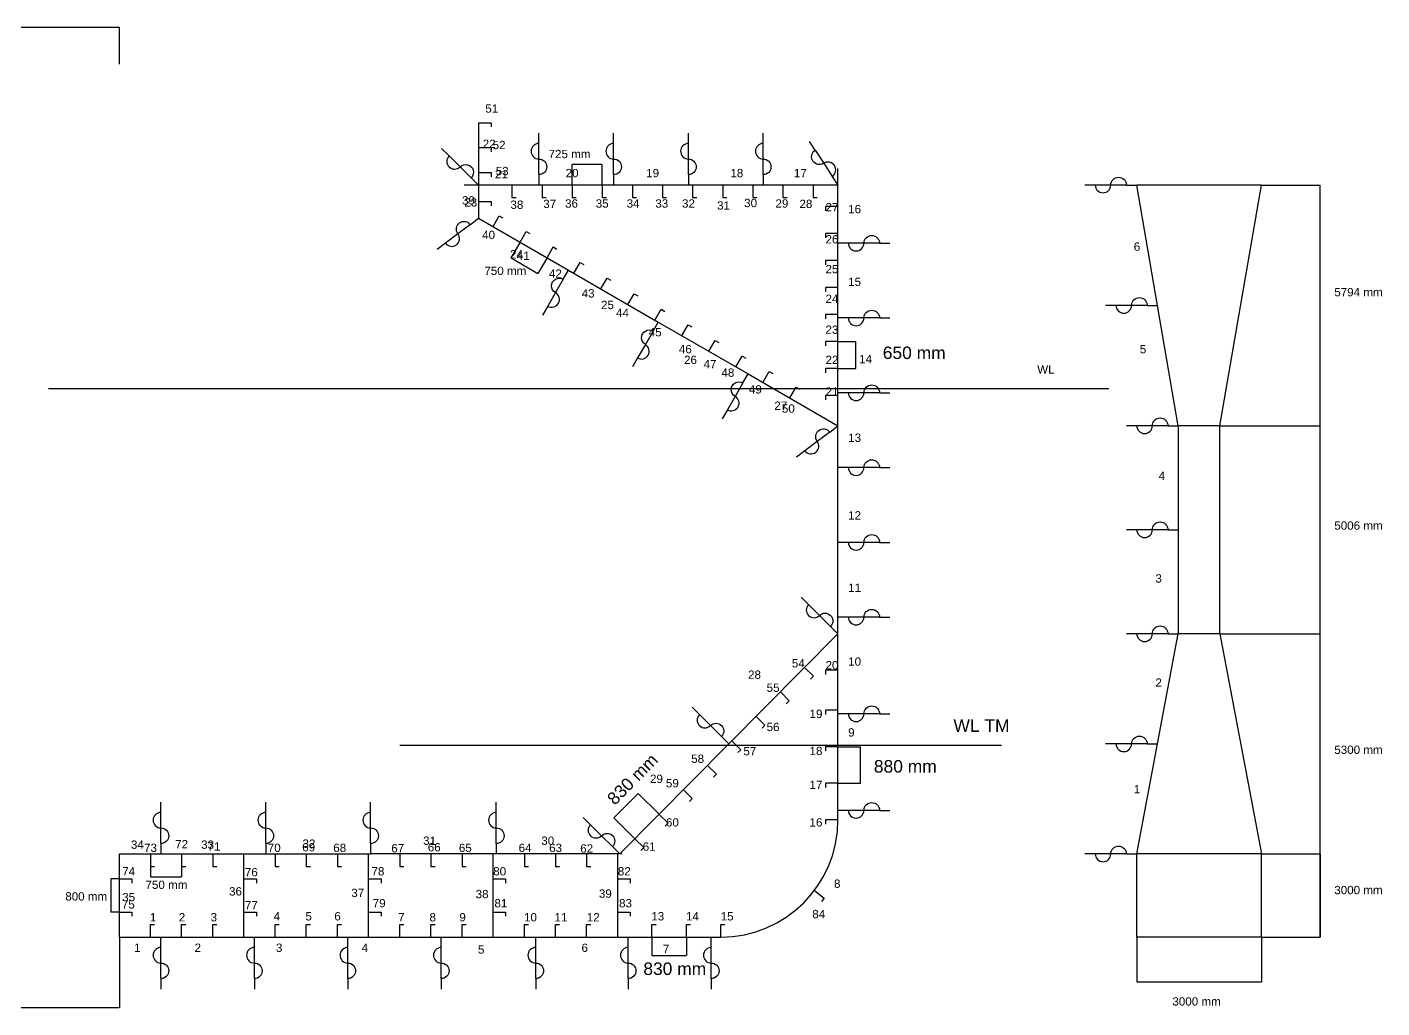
# Model space of a CAD drawing. Header units: millimetres. Extents: x -21434 to 30394, y -1705 to 22588.
# Drawn here: x -2221 to 30394, y -1705 to 21901 of the extents above; entities that cross this region are included whole.
import ezdxf

# ---------------------------------------------------------------- set-up
doc = ezdxf.new("R2010")
doc.units = ezdxf.units.MM
for name, color, linetype, true_color in [('Bottom and Bilge Plate', 7, 'Continuous', 0x8b008b), ('Bulkhead', 7, 'Continuous', 0xff7fff), ('Deck Plate', 6, 'Continuous', 0xff00ff), ('Dimensions', 7, 'Continuous', 0xf7fb04), ('Girders', 7, 'Continuous', 0x000000), ('Inner Bottom Plate', 7, 'Continuous', 0xbf3f3f), ('Keel Plate', 7, 'Continuous', 0x0000bf), ('Name Plate', 7, 'Continuous', 0x000000), ('Name Stiff', 7, 'Continuous', 0x000000), ('Separation', 7, 'Continuous', 0x007f00), ('Shear Strake', 7, 'Continuous', 0x000000), ('Side Plate', 5, 'Continuous', 0x0000ff), ('Stiffners', 30, 'Continuous', 0xff7f00), ('Strenght Deck', 7, 'Continuous', 0xbf3f3f), ('Stringer', 3, 'Continuous', 0x00ff00), ('Waterline', 4, 'Continuous', 0x00ffff)]:
    doc.layers.add(name, color=color, linetype=linetype, true_color=true_color)
doc.styles.add('Arial Normale', font='arial.ttf')
doc.dimstyles.new('Default', dxfattribs={"dimtxt": 1, "dimasz": 1, "dimexe": 0.5, "dimexo": 0.5, "dimgap": 0.25, "dimtad": 1, "dimtoh": 1, "dimzin": 1, "dimdsep": 46, "dimtxsty": 'Arial Normale', "dimcen": 0.5, "dimazin": 1, "dimtfac": 1, "dimtdec": 4, "dimtix": 1, "dimtofl": 0, "dimtmove": 1, "dimatfit": 3, "dimfxl": 1, "dimtolj": 1, "dimtzin": 1, "dimarcsym": 0})

# ---------------------------------------------------------------- blocks, each defined once
blk = doc.blocks.new('*D2')
at = {"layer": 'Defpoints', "color": 0, "transparency": 16777216}
for p in [(12488.00255409222, 3456.477514556439), (12995.46842227168, 2953.799060229169), (12412.06161154297, 2364.835994158501)]:
    blk.add_point(p, dxfattribs=at)
at = {"layer": 'Dimensions', "color": 0, "lineweight": -2, "transparency": 16777216}
for p, q in [((11905.29949102422, 2868.224898505155), (12487.29880643151, 3455.767064537053)), ((12995.11319726199, 2954.150934059524), (12487.64732908253, 3456.829388386794)), ((12411.70638653328, 2365.187867988856), (11904.24051835382, 2867.866322316124))]:
    blk.add_line(p, q, dxfattribs=at)
at = {"layer": 'Dimensions', "color": 0, "transparency": 16777216}
for points in [[(12487.41721476807, 3455.649773260268), (12487.18039809494, 3455.884355813838), (12488.00255409222, 3456.477514556439)], [(11905.18108268766, 2868.34218978194), (11905.41789936079, 2868.107607228369), (11904.59574336351, 2867.514448485769)]]:
    blk.add_solid(points, dxfattribs=at)
at = {"layer": 'Dimensions', "color": 0, "transparency": 16777216, "insert": (12195.75885148812, 3162.531181617074), "char_height": 1, "attachment_point": 5, "rotation": 45.271541945766735, "style": 'Arial Normale'}
blk.add_mtext('\\A1;829.00', dxfattribs=at)
blk = doc.blocks.new('*D3')
at = {"layer": 'Defpoints', "color": 0, "transparency": 16777216}
for p in [(0, 1400), (-201.0354448066159, 600), (0, 600)]:
    blk.add_point(p, dxfattribs=at)
at = {"layer": 'Dimensions', "color": 0, "lineweight": -2, "transparency": 16777216}
for p, q in [((-0.5, 1400), (-201.5354448066159, 1400)), ((-201.0354448066159, 1399), (-201.0354448066159, 601)), ((-0.5, 600), (-201.5354448066159, 600))]:
    blk.add_line(p, q, dxfattribs=at)
at = {"layer": 'Dimensions', "color": 0, "transparency": 16777216}
for points in [[(-200.8687781399492, 1399), (-201.2021114732825, 1399), (-201.0354448066159, 1400)], [(-201.2021114732826, 601), (-200.8687781399493, 601), (-201.0354448066159, 600)]]:
    blk.add_solid(points, dxfattribs=at)
at = {"layer": 'Dimensions', "color": 0, "transparency": 16777216, "insert": (-201.7959448066159, 1000), "char_height": 1, "attachment_point": 5, "rotation": 90, "style": 'Arial Normale'}
blk.add_mtext('\\A1;800.00', dxfattribs=at)
blk = doc.blocks.new('*D4')
at = {"layer": 'Defpoints', "color": 0, "transparency": 16777216}
for p in [(17300, 4580), (17300, 3700), (17838.00642358082, 3700)]:
    blk.add_point(p, dxfattribs=at)
at = {"layer": 'Dimensions', "color": 0, "lineweight": -2, "transparency": 16777216}
for p, q in [((17300.5, 4580), (17838.50642358082, 4580)), ((17838.00642358082, 4579), (17838.00642358082, 3701)), ((17300.5, 3700), (17838.50642358082, 3700))]:
    blk.add_line(p, q, dxfattribs=at)
at = {"layer": 'Dimensions', "color": 0, "transparency": 16777216}
for points in [[(17838.17309024749, 4579), (17837.83975691416, 4579), (17838.00642358082, 4580)], [(17837.83975691416, 3701), (17838.17309024749, 3701), (17838.00642358082, 3700)]]:
    blk.add_solid(points, dxfattribs=at)
at = {"layer": 'Dimensions', "color": 0, "transparency": 16777216, "insert": (17837.24592358082, 4140), "char_height": 1, "attachment_point": 5, "rotation": 90, "style": 'Arial Normale'}
blk.add_mtext('\\A1;880.00', dxfattribs=at)
blk = doc.blocks.new('*D6')
at = {"layer": 'Defpoints', "color": 0, "transparency": 16777216}
for p in [(-8650, 21899.23188287871), (0, 21899.23188287871), (0, 21004.4117475337)]:
    blk.add_point(p, dxfattribs=at)
at = {"layer": 'Dimensions', "color": 0, "lineweight": -2, "transparency": 16777216}
for p, q in [((-8650, 21899.73188287871), (-8650, 21899.73188287871)), ((-8649, 21899.23188287871), (-1, 21899.23188287871)), ((0, 21004.9117475337), (0, 21899.73188287871))]:
    blk.add_line(p, q, dxfattribs=at)
at = {"layer": 'Dimensions', "color": 0, "transparency": 16777216}
for points in [[(-8649, 21899.39854954537), (-8649, 21899.06521621204), (-8650, 21899.23188287871)], [(-1, 21899.06521621204), (-1, 21899.39854954537), (0, 21899.23188287871)]]:
    blk.add_solid(points, dxfattribs=at)
at = {"layer": 'Dimensions', "color": 0, "transparency": 16777216, "insert": (-4325, 21899.99238287871), "char_height": 1, "attachment_point": 5, "style": 'Arial Normale'}
blk.add_mtext('\\A1;8650.00', dxfattribs=at)
blk = doc.blocks.new('*D9')
at = {"layer": 'Defpoints', "color": 0, "transparency": 16777216}
for p in [(-12000, 0), (0, 0), (-12000, -1704.27752895025)]:
    blk.add_point(p, dxfattribs=at)
at = {"layer": 'Dimensions', "color": 0, "lineweight": -2, "transparency": 16777216}
for p, q in [((-12000, -0.5), (-12000, -1704.77752895025)), ((0, -0.5), (0, -1704.77752895025)), ((-1, -1704.27752895025), (-11999, -1704.27752895025))]:
    blk.add_line(p, q, dxfattribs=at)
at = {"layer": 'Dimensions', "color": 0, "transparency": 16777216}
for points in [[(-11999, -1704.110862283583), (-11999, -1704.444195616917), (-12000, -1704.27752895025)], [(-1, -1704.444195616917), (-1, -1704.110862283583), (0, -1704.27752895025)]]:
    blk.add_solid(points, dxfattribs=at)
at = {"layer": 'Dimensions', "color": 0, "transparency": 16777216, "insert": (-6000, -1703.51702895025), "char_height": 1, "attachment_point": 5, "style": 'Arial Normale'}
blk.add_mtext('\\A1;12000.00', dxfattribs=at)
blk = doc.blocks.new('*D17')
at = {"layer": 'Defpoints', "color": 0, "transparency": 16777216}
for p in [(750, 1700), (1500, 1700), (1500, 1452.606480744222)]:
    blk.add_point(p, dxfattribs=at)
at = {"layer": 'Dimensions', "color": 0, "lineweight": -2, "transparency": 16777216}
for p, q in [((750, 1699.5), (750, 1452.106480744222)), ((1500, 1699.5), (1500, 1452.106480744222)), ((751, 1452.606480744222), (1499, 1452.606480744222))]:
    blk.add_line(p, q, dxfattribs=at)
at = {"layer": 'Dimensions', "color": 0, "transparency": 16777216}
for points in [[(751, 1452.773147410888), (751, 1452.439814077555), (750, 1452.606480744222)], [(1499, 1452.439814077555), (1499, 1452.773147410888), (1500, 1452.606480744222)]]:
    blk.add_solid(points, dxfattribs=at)
at = {"layer": 'Dimensions', "color": 0, "transparency": 16777216, "insert": (1125, 1453.366980744222), "char_height": 1, "attachment_point": 5, "style": 'Arial Normale'}
blk.add_mtext('\\A1;750.00', dxfattribs=at)
blk = doc.blocks.new('*D18')
at = {"layer": 'Defpoints', "color": 0, "transparency": 16777216}
for p in [(12820, 0), (13650, 0), (13650, -444.5842510283652)]:
    blk.add_point(p, dxfattribs=at)
at = {"layer": 'Dimensions', "color": 0, "lineweight": -2, "transparency": 16777216}
for p, q in [((12820, -0.5), (12820, -445.0842510283652)), ((13650, -0.5), (13650, -445.0842510283652)), ((12821, -444.5842510283652), (13649, -444.5842510283652))]:
    blk.add_line(p, q, dxfattribs=at)
at = {"layer": 'Dimensions', "color": 0, "transparency": 16777216}
for points in [[(12821, -444.4175843616985), (12821, -444.7509176950319), (12820, -444.5842510283652)], [(13649, -444.7509176950319), (13649, -444.4175843616985), (13650, -444.5842510283652)]]:
    blk.add_solid(points, dxfattribs=at)
at = {"layer": 'Dimensions', "color": 0, "transparency": 16777216, "insert": (13235, -443.8237510283652), "char_height": 1, "attachment_point": 5, "style": 'Arial Normale'}
blk.add_mtext('\\A1;830.00', dxfattribs=at)
blk = doc.blocks.new('*D19')
at = {"layer": 'Defpoints', "color": 0, "transparency": 16777216}
for p in [(24493, 0), (27493, 0), (27493, -1078)]:
    blk.add_point(p, dxfattribs=at)
at = {"layer": 'Dimensions', "color": 0, "lineweight": -2, "transparency": 16777216}
for p, q in [((24493, -0.5), (24493, -1078.5)), ((27493, -0.5), (27493, -1078.5)), ((24494, -1078), (27492, -1078))]:
    blk.add_line(p, q, dxfattribs=at)
at = {"layer": 'Dimensions', "color": 0, "transparency": 16777216}
for points in [[(24494, -1077.833333333333), (24494, -1078.166666666667), (24493, -1078)], [(27492, -1078.166666666667), (27492, -1077.833333333333), (27493, -1078)]]:
    blk.add_solid(points, dxfattribs=at)
at = {"layer": 'Dimensions', "color": 0, "transparency": 16777216, "insert": (25993, -1077.2395), "char_height": 1, "attachment_point": 5, "style": 'Arial Normale'}
blk.add_mtext('\\A1;3000.00', dxfattribs=at)
blk = doc.blocks.new('*D20')
at = {"layer": 'Defpoints', "color": 0, "transparency": 16777216}
for p in [(27493, 2000), (27493, 0), (28908, -8.664376103967531e-14)]:
    blk.add_point(p, dxfattribs=at)
at = {"layer": 'Dimensions', "color": 0, "lineweight": -2, "transparency": 16777216}
for p, q in [((27493.5, 2000), (28908.5, 2000)), ((28908, 1999), (28908, 0.9999999999999134)), ((27493.5, -3.061616997868385e-17), (28908.5, -8.6674377209654e-14))]:
    blk.add_line(p, q, dxfattribs=at)
at = {"layer": 'Dimensions', "color": 0, "transparency": 16777216}
for points in [[(28908.16666666667, 1999), (28907.83333333333, 1999), (28908, 2000)], [(28907.83333333333, 0.9999999999999134), (28908.16666666667, 0.9999999999999134), (28908, -8.664376103967531e-14)]]:
    blk.add_solid(points, dxfattribs=at)
at = {"layer": 'Dimensions', "color": 0, "transparency": 16777216, "insert": (28907.2395, 1000), "char_height": 1, "attachment_point": 5, "rotation": 90, "style": 'Arial Normale'}
blk.add_mtext('\\A1;2000.00', dxfattribs=at)
blk = doc.blocks.new('*D21')
at = {"layer": 'Defpoints', "color": 0, "transparency": 16777216}
for p in [(26493, 7299.957144614645), (28908, 7299.957144614645), (27493, 0)]:
    blk.add_point(p, dxfattribs=at)
at = {"layer": 'Dimensions', "color": 0, "lineweight": -2, "transparency": 16777216}
for p, q in [((26493.5, 7299.957144614645), (28908.5, 7299.957144614645)), ((28908, 1), (28908, 7298.957144614645)), ((27493.5, 0), (28908.5, 0))]:
    blk.add_line(p, q, dxfattribs=at)
at = {"layer": 'Dimensions', "color": 0, "transparency": 16777216}
for points in [[(28908.16666666667, 7298.957144614645), (28907.83333333333, 7298.957144614645), (28908, 7299.957144614645)], [(28907.83333333333, 1), (28908.16666666667, 1), (28908, 0)]]:
    blk.add_solid(points, dxfattribs=at)
at = {"layer": 'Dimensions', "color": 0, "transparency": 16777216, "insert": (28907.2395, 3649.978572307322), "char_height": 1, "attachment_point": 5, "rotation": 90, "style": 'Arial Normale'}
blk.add_mtext('\\A1;7299.96', dxfattribs=at)
blk = doc.blocks.new('*D22')
at = {"layer": 'Defpoints', "color": 0, "transparency": 16777216}
for p in [(26493, 12306.00000000001), (28908, 12306.00000000001), (26493, 7299.957144614645)]:
    blk.add_point(p, dxfattribs=at)
at = {"layer": 'Dimensions', "color": 0, "lineweight": -2, "transparency": 16777216}
for p, q in [((26493.5, 12306.00000000001), (28908.5, 12306.00000000001)), ((28908, 7300.957144614645), (28908, 12305.00000000001)), ((26493.5, 7299.957144614645), (28908.5, 7299.957144614645))]:
    blk.add_line(p, q, dxfattribs=at)
at = {"layer": 'Dimensions', "color": 0, "transparency": 16777216}
for points in [[(28908.16666666667, 12305.00000000001), (28907.83333333333, 12305.00000000001), (28908, 12306.00000000001)], [(28907.83333333333, 7300.957144614645), (28908.16666666667, 7300.957144614645), (28908, 7299.957144614645)]]:
    blk.add_solid(points, dxfattribs=at)
at = {"layer": 'Dimensions', "color": 0, "transparency": 16777216, "insert": (28907.2395, 9802.97857230733), "char_height": 1, "attachment_point": 5, "rotation": 90, "style": 'Arial Normale'}
blk.add_mtext('\\A1;5006.04', dxfattribs=at)
blk = doc.blocks.new('*D23')
at = {"layer": 'Defpoints', "color": 0, "transparency": 16777216}
for p in [(27493, 18100), (28908, 18100), (26493, 12306.00000000001)]:
    blk.add_point(p, dxfattribs=at)
at = {"layer": 'Dimensions', "color": 0, "lineweight": -2, "transparency": 16777216}
for p, q in [((27493.5, 18100), (28908.5, 18100)), ((28908, 12307.00000000002), (28908, 18099)), ((26493.5, 12306.00000000001), (28908.5, 12306.00000000002))]:
    blk.add_line(p, q, dxfattribs=at)
at = {"layer": 'Dimensions', "color": 0, "transparency": 16777216}
for points in [[(28908.16666666667, 18099), (28907.83333333333, 18099), (28908, 18100)], [(28907.83333333333, 12307.00000000002), (28908.16666666667, 12307.00000000002), (28908, 12306.00000000002)]]:
    blk.add_solid(points, dxfattribs=at)
at = {"layer": 'Dimensions', "color": 0, "transparency": 16777216, "insert": (28907.2395, 15203.00000000001), "char_height": 1, "attachment_point": 5, "rotation": 90, "style": 'Arial Normale'}
blk.add_mtext('\\A1;5794.00', dxfattribs=at)
blk = doc.blocks.new('*D24')
at = {"layer": 'Defpoints', "color": 0, "transparency": 16777216}
for p in [(10900, 18592.27371364509), (10900, 18100), (11625, 18100)]:
    blk.add_point(p, dxfattribs=at)
at = {"layer": 'Dimensions', "color": 0, "lineweight": -2, "transparency": 16777216}
for p, q in [((10900, 18100.5), (10900, 18592.77371364509)), ((11624, 18592.27371364509), (10901, 18592.27371364509)), ((11625, 18100.5), (11625, 18592.77371364509))]:
    blk.add_line(p, q, dxfattribs=at)
at = {"layer": 'Dimensions', "color": 0, "transparency": 16777216}
for points in [[(10901, 18592.44038031176), (10901, 18592.10704697842), (10900, 18592.27371364509)], [(11624, 18592.10704697842), (11624, 18592.44038031176), (11625, 18592.27371364509)]]:
    blk.add_solid(points, dxfattribs=at)
at = {"layer": 'Dimensions', "color": 0, "transparency": 16777216, "insert": (11262.5, 18593.03421364509), "char_height": 1, "attachment_point": 5, "style": 'Arial Normale'}
blk.add_mtext('\\A1;725.00', dxfattribs=at)
blk = doc.blocks.new('*D25')
at = {"layer": 'Defpoints', "color": 0, "transparency": 16777216}
for p in [(17299.86173299898, 14331.00000000001), (17299.86173299898, 13681.00000000001), (17725.42236970048, 13681.00000000001)]:
    blk.add_point(p, dxfattribs=at)
at = {"layer": 'Dimensions', "color": 0, "lineweight": -2, "transparency": 16777216}
for p, q in [((17300.36173299898, 14331.00000000001), (17725.92236970048, 14331.00000000001)), ((17725.42236970048, 14330.00000000001), (17725.42236970048, 13682.00000000001)), ((17300.36173299898, 13681.00000000001), (17725.92236970048, 13681.00000000001))]:
    blk.add_line(p, q, dxfattribs=at)
at = {"layer": 'Dimensions', "color": 0, "transparency": 16777216}
for points in [[(17725.58903636715, 14330.00000000001), (17725.25570303381, 14330.00000000001), (17725.42236970048, 14331.00000000001)], [(17725.25570303381, 13682.00000000001), (17725.58903636715, 13682.00000000001), (17725.42236970048, 13681.00000000001)]]:
    blk.add_solid(points, dxfattribs=at)
at = {"layer": 'Dimensions', "color": 0, "transparency": 16777216, "insert": (17724.66186970048, 14006.00000000001), "char_height": 1, "attachment_point": 5, "rotation": 90, "style": 'Arial Normale'}
blk.add_mtext('\\A1;650.00', dxfattribs=at)
blk = doc.blocks.new('*D26')
at = {"layer": 'Defpoints', "color": 0, "transparency": 16777216}
for p in [(9645.929214352103, 16725), (10295.44826719043, 16350), (10077.47905062797, 15972.46624242783)]:
    blk.add_point(p, dxfattribs=at)
at = {"layer": 'Dimensions', "color": 0, "lineweight": -2, "transparency": 16777216}
for p, q in [((9645.679214352103, 16724.56698729811), (9427.709997789643, 16347.03322972594)), ((9428.826023193427, 16346.96624242783), (10076.61302522418, 15972.96624242783)), ((10295.19826719043, 16349.5669872981), (10077.22905062797, 15972.03322972594))]:
    blk.add_line(p, q, dxfattribs=at)
at = {"layer": 'Dimensions', "color": 0, "transparency": 16777216}
for points in [[(9428.909356526761, 16347.11057999513), (9428.742689860093, 16346.82190486054), (9427.959997789643, 16347.46624242783)], [(10076.52969189085, 15972.82190486054), (10076.69635855752, 15973.11057999513), (10077.47905062797, 15972.46624242783)]]:
    blk.add_solid(points, dxfattribs=at)
at = {"layer": 'Dimensions', "color": 0, "transparency": 16777216, "insert": (9753.099774208806, 16160.62485474741), "char_height": 1, "attachment_point": 5, "rotation": 329.99999999999983, "style": 'Arial Normale'}
blk.add_mtext('\\A1;750.00', dxfattribs=at)

msp = doc.modelspace()

# ---------------------------------------------------------------- linework, layer by layer
at = {"layer": 'Bottom and Bilge Plate'}
for p, q in [((17300, 5375), (17300, 7700)), ((17300, 3050), (17300, 5375)), ((17300, 2820), (17300, 3050)), ((1000, 0), (3250, 0)), ((3250, 0), (5500, 0)), ((5500, 0), (7750, 0)), ((7750, 0), (10000, 0)), ((10000, 0), (12250, 0)), ((12250, 0), (14250, 0)), ((14250, 0), (14480, 0))]:
    msp.add_line(p, q, dxfattribs=at)
msp.add_arc((14480, 2820), 2820, 270, 9.239398564024516e-15, dxfattribs=at)
at = {"layer": 'Bulkhead'}
for p, q in [((24993, 15203.00000000001), (24493, 18100)), ((27493, 18100), (24493, 18100)), ((26493, 12306.00000000001), (27493, 18100)), ((25493, 12306.00000000001), (24993, 15203.00000000001)), ((25493, 12306.00000000001), (25493, 9802.97857230733)), ((26493, 7299.957144614645), (26493, 12306.00000000001)), ((25493, 9802.97857230733), (25493, 7299.957144614645)), ((24993, 4649.978572307322), (25493, 7299.957144614645)), ((26493, 7299.957144614645), (27493, 2000)), ((24493, 2000), (24993, 4649.978572307322)), ((27493, 2000), (24493, 2000)), ((24493, 0), (24493, 2000)), ((27493, 0), (27493, 2000)), ((27493, 0), (24493, 0))]:
    msp.add_line(p, q, dxfattribs=at)
for points in [[(26493, 12306.00000000001), (25993, 12306.00000000001), (25493, 12306.00000000001)], [(26493, 7299.957144614645), (25993, 7299.957144614645), (25493, 7299.957144614645)]]:
    msp.add_lwpolyline(points, dxfattribs=at)
at = {"layer": 'Deck Plate'}
for p, q in [((8650, 17300), (10812.46543324974, 16051.5)), ((10812.46543324974, 16051.5), (12974.93086649949, 14803.00000000001)), ((12974.93086649949, 14803.00000000001), (15137.39629974923, 13554.50000000001)), ((15137.39629974923, 13554.50000000001), (17299.86173299898, 12306.00000000001))]:
    msp.add_line(p, q, dxfattribs=at)
for points in [[(8650, 19600), (8650, 18150), (8650, 18100)], [(8650, 18100), (8650, 17300)]]:
    msp.add_lwpolyline(points, dxfattribs=at)
at = {"layer": 'Girders'}
for p, q in [((0, 0), (0, 2000)), ((3000, 0), (3000, 2000)), ((6000, 0), (6000, 2000)), ((9000, 0), (9000, 2000)), ((12000, 0), (12000, 2000))]:
    msp.add_line(p, q, dxfattribs=at)
at = {"layer": 'Inner Bottom Plate'}
for p, q in [((14674.97877445261, 4649.978572304547), (17299.95754890523, 7299.957144609094)), ((12050, 2000), (14674.97877445261, 4649.978572304547)), ((0, 2000), (1000, 2000)), ((1000, 2000), (3525, 2000)), ((3525, 2000), (6050, 2000)), ((9075, 2000), (6050, 2000)), ((12100, 2000), (9075, 2000))]:
    msp.add_line(p, q, dxfattribs=at)
at = {"layer": 'Keel Plate'}
msp.add_line((0, 0), (1000, 0), dxfattribs=at)
at = {"layer": 'Separation'}
for p, q in [((16750.29362243511, 18935.35794631073), (16612.86702804389, 19144.19743288842)), ((8471.620288997716, 18275.15900976753), (8650, 18100)), ((10100, 18350), (10100, 18100)), ((11900, 18350), (11900, 18100)), ((13700, 18350), (13700, 18100)), ((15500, 18350), (15500, 18100)), ((24243, 18100), (24493, 18100)), ((8450.364177225074, 17149.51565441888), (8650, 17300)), ((18300, 16700), (18550, 16700)), ((10687.46543324975, 15834.99364905389), (10812.46543324974, 16051.5)), ((24743, 15203.00000000001), (24993, 15203.00000000001)), ((12849.93086649949, 14586.4936490539), (12974.93086649949, 14803.00000000001)), ((18300, 14900), (18550, 14900)), ((15012.39629974924, 13337.9936490539), (15137.39629974923, 13554.50000000001)), ((18300, 13100), (18550, 13100)), ((17100.22591022405, 12155.51565441889), (17299.86173299898, 12306.00000000001)), ((25243, 12306.00000000001), (25493, 12306.00000000001)), ((18300, 11300), (18550, 11300)), ((25243, 9802.97857230733), (25493, 9802.97857230733)), ((18300, 9500), (18550, 9500)), ((18300, 7700.000000000001), (18550, 7700.000000000001)), ((17122.34504405105, 7475.894059792435), (17299.9575488972, 7299.957144614645)), ((25243, 7299.957144614644), (25493, 7299.957144614644)), ((18300, 5375), (18550, 5375)), ((14497.36626960121, 4825.915487487217), (14674.97877444736, 4649.978572309426)), ((24743, 4649.978572307322), (24993, 4649.978572307322)), ((18300, 3050), (18550, 3050)), ((1000, 2250), (1000, 2000)), ((3525, 2250), (3525, 2000)), ((6050, 2250), (6050, 2000)), ((9075, 2250), (9075, 2000)), ((11872.38749515385, 2175.93691517779), (12050, 2000)), ((24243, 2000), (24493, 2000)), ((1000, -1000), (1000, -1250)), ((3250, -999.9999999999999), (3250, -1250)), ((5500, -1000), (5500, -1250)), ((7750, -1000), (7750, -1250)), ((10025, -1000), (10025, -1250)), ((12250, -1000), (12250, -1250)), ((14250, -1000), (14250, -1250))]:
    msp.add_line(p, q, dxfattribs=at)
for points in [[(10100, 18350), (10100, 18725), (10100, 19100), (10100, 19350)], [(11900, 18350), (11900, 18725), (11900, 19100), (11900, 19350)], [(13700, 18350), (13700, 18725), (13700, 19100), (13700, 19350)], [(15500, 18350), (15500, 18725), (15500, 19100), (15500, 19350)], [(8471.620288997716, 18275.15900976753), (8204.050722494288, 18537.89752441882), (7936.481155990861, 18800.63603907012), (7758.101444988577, 18975.79504883765)], [(16750.29362243511, 18935.35794631073), (16956.43351402194, 18622.0987164442), (17162.57340560878, 18308.83948657768), (17300, 18100)], [(24243, 18100), (23868, 18100), (23493, 18100), (23243, 18100)], [(8450.364177225074, 17149.51565441888), (8150.910443062683, 16923.7891360472), (7851.456708900296, 16698.06261767552), (7651.820886125366, 16547.5782720944)], [(18300, 16700), (17925, 16700), (17550, 16700), (17300, 16700)], [(10687.46543324975, 15834.99364905389), (10499.96543324975, 15510.23412263472), (10312.46543324975, 15185.47459621556), (10187.46543324975, 14968.96824526945)], [(24743, 15203.00000000001), (24368, 15203.00000000001), (23993, 15203.00000000001), (23743, 15203.00000000001)], [(18300, 14900), (17925, 14900), (17550, 14900), (17300, 14900)], [(12849.93086649949, 14586.4936490539), (12662.43086649949, 14261.73412263473), (12474.9308664995, 13936.97459621556), (12349.93086649949, 13720.46824526946)], [(15012.39629974924, 13337.9936490539), (14824.89629974924, 13013.23412263473), (14637.39629974924, 12688.47459621557), (14512.39629974924, 12471.96824526946)], [(18300, 13100), (17925, 13100), (17550, 13100), (17300, 13100)], [(17100.22591022405, 12155.51565441889), (16800.77217606166, 11929.78913604721), (16501.31844189928, 11704.06261767553), (16301.68261912435, 11553.57827209442)], [(25243, 12306.00000000001), (24868, 12306.00000000001), (24493, 12306.00000000001), (24243, 12306.00000000001)], [(18300, 11300), (17925, 11300), (17550, 11300), (17300, 11300)], [(25243, 9802.97857230733), (24868, 9802.97857230733), (24493, 9802.97857230733), (24243, 9802.97857230733)], [(18300, 9500), (17925, 9500), (17550, 9500), (17300, 9500)], [(17122.34504405105, 7475.894059792435), (16855.92628678183, 7739.799432559118), (16589.50752951261, 8003.704805325803), (16411.89502466646, 8179.641720503593)], [(18300, 7700.000000000001), (17925, 7700.000000000001), (17550, 7700.000000000001), (17300, 7700.000000000001)], [(25243, 7299.957144614644), (24868, 7299.957144614644), (24493, 7299.957144614644), (24243, 7299.957144614644)], [(14497.36626960121, 4825.915487487217), (14230.94751233198, 5089.8208602539), (13964.52875506276, 5353.726233020585), (13786.91625021661, 5529.663148198375)], [(18300, 5375), (17925, 5375), (17550, 5375), (17300, 5375)], [(24743, 4649.978572307322), (24368, 4649.978572307322), (23993, 4649.978572307322), (23743, 4649.978572307322)], [(1000, 2250), (1000, 2625), (1000, 3000), (1000, 3250)], [(3525, 2250), (3525, 2625), (3525, 3000), (3525, 3250)], [(6050, 2250), (6050, 2625), (6050, 3000), (6050, 3250)], [(9075, 2250), (9075, 2625), (9075, 3000), (9075, 3250)], [(18300, 3050), (17925, 3050), (17550, 3050), (17300, 3050)], [(11872.38749515385, 2175.93691517779), (11605.96873788463, 2439.842287944473), (11339.5499806154, 2703.747660711158), (11161.93747576925, 2879.684575888949)], [(24243, 2000), (23868, 2000), (23493, 2000), (23243, 2000)], [(1000, -1000), (1000, -625), (1000, -250), (1000, 0)], [(3250, -999.9999999999999), (3250, -624.9999999999999), (3250, -250), (3250, 0)], [(5500, -1000), (5500, -625), (5500, -250), (5500, 0)], [(7750, -1000), (7750, -625.0000000000001), (7750, -250), (7750, 0)], [(10025, -1000), (10025, -625), (10025, -250), (10025, 0)], [(12250, -1000), (12250, -625), (12250, -250), (12250, 0)], [(14250, -1000), (14250, -625), (14250, -250), (14250, 0)]]:
    msp.add_lwpolyline(points, dxfattribs=at)
for centre, start, end in [((10100, 18912.5), 90, 270), ((11900, 18912.5), 90, 270), ((13700, 18912.5), 90, 270), ((15500, 18912.5), 90, 270), ((8070.265939242576, 18669.26678174447), 135.5219441957486, 315.5219441957485), ((17059.50345981536, 18465.46910151094), 303.3468715762071, 123.3468715762071), ((23680.5, 18100), 180, 0), ((8001.183575981486, 16810.92587686136), 217.0087788094187, 37.00877880941865), ((17737.5, 16700), 180, 0), ((10406.21543324975, 15347.85435942514), 240.0000000000001, 60.00000000000011), ((24180.5, 15203.00000000001), 180, 0), ((17737.5, 14900), 180, 0), ((12568.68086649949, 14099.35435942515), 240.0000000000001, 60.00000000000011), ((17737.5, 13100), 180, 0), ((14731.14629974924, 12850.85435942515), 240.0000000000001, 60.00000000000011), ((24680.5, 12306.00000000001), 180, 0), ((16651.04530898047, 11816.92587686138), 217.008778809419, 37.00877880941898), ((17737.5, 11300), 180, 0), ((24680.5, 9802.97857230733), 180, 0), ((17737.5, 9500), 180, 0), ((16722.71690814722, 7871.752118942461), 135.2715419456845, 315.2715419456845), ((17737.5, 7700.000000000001), 180, 0), ((24680.5, 7299.957144614644), 180, 0), ((14097.73813369737, 5221.773546637243), 135.2715419456847, 315.2715419456846), ((17737.5, 5375), 180, 0), ((24180.5, 4649.978572307322), 180, 0), ((1000, 2812.5), 90, 270), ((3525, 2812.5), 90, 270), ((6050, 2812.5), 90, 270), ((9075, 2812.5), 90, 270), ((17737.5, 3050), 180, 0), ((11472.75935925002, 2571.794974327817), 135.2715419456846, 315.2715419456845), ((23680.5, 2000), 180, 0), ((1000, -437.5), 90, 270), ((3250, -437.4999999999999), 90, 270), ((5500, -437.5), 90, 270), ((7750, -437.5000000000001), 90, 270), ((10025, -437.5), 90, 270), ((12250, -437.5), 90, 270), ((14250, -437.5), 90, 270)]:
    msp.add_arc(centre, 187.5, start, end, dxfattribs=at)
at = {"layer": 'Separation', "extrusion": (0, 0, -1)}
for centre, start, end in [((-16853.36356822853, 18778.72833137747), 236.6531284237929, 56.65312842379285), ((-8337.835505746003, 18406.52826709317), 44.47805580425156, 224.4780558042516), ((-10100, 18537.5), 90, 270), ((-11900, 18537.5), 90, 270), ((-13700, 18537.5), 90, 270), ((-15500, 18537.5), 90, 270), ((-24055.5, 18100), 0, 180), ((-8300.637310143878, 17036.65239523304), 322.9912211905814, 142.9912211905814), ((-18112.5, 16700), 0, 180), ((-10593.71543324975, 15672.61388584431), 299.9999999999998, 119.9999999999999), ((-24555.5, 15203.00000000001), 0, 180), ((-18112.5, 14900), 0, 180), ((-12756.1808664995, 14424.11388584432), 299.9999999999998, 119.9999999999999), ((-14918.64629974924, 13175.61388584432), 299.9999999999998, 119.9999999999999), ((-18112.5, 13100), 0, 180), ((-25055.5, 12306.00000000001), 0, 180), ((-16950.49904314286, 12042.65239523305), 322.991221190581, 142.991221190581), ((-18112.5, 11300), 0, 180), ((-25055.5, 9802.97857230733), 0, 180), ((-18112.5, 9500), 0, 180), ((-18112.5, 7700.000000000001), 0, 180), ((-16989.13566541644, 7607.846746175776), 44.72845805431554, 224.7284580543155), ((-25055.5, 7299.957144614644), 0, 180), ((-18112.5, 5375), 0, 180), ((-14364.1568909666, 4957.868173870558), 44.72845805431534, 224.7284580543153), ((-24555.5, 4649.978572307322), 0, 180), ((-18112.5, 3050), 0, 180), ((-1000, 2437.5), 90, 270), ((-3525, 2437.5), 90, 270), ((-6050, 2437.5), 90, 270), ((-9075, 2437.5), 90, 270), ((-11739.17811651924, 2307.889601561132), 44.72845805431544, 224.7284580543154), ((-24055.5, 2000), 0, 180), ((-1000, -812.5), 90, 270), ((-3250, -812.4999999999999), 90, 270), ((-5500, -812.5), 90, 270), ((-7750, -812.5000000000001), 90, 270), ((-10025, -812.5), 90, 270), ((-12250, -812.5), 90, 270), ((-14250, -812.5), 90, 270)]:
    msp.add_arc(centre, 187.5, start, end, dxfattribs=at)
at = {"layer": 'Shear Strake'}
msp.add_lwpolyline([(17300, 16700), (17300, 18100), (17300, 18500)], dxfattribs=at)
at = {"layer": 'Side Plate'}
for p, q in [((17300, 14900), (17300, 16700)), ((17300, 13100), (17300, 14900)), ((17300, 11300), (17300, 13100)), ((17300, 9500), (17300, 11300)), ((17300, 7700), (17300, 9500))]:
    msp.add_line(p, q, dxfattribs=at)
at = {"layer": 'Stiffners'}
for points in [[(8650, 19600), (8950, 19600), (8950, 19500)], [(8650, 19000), (8950, 19000), (8950, 18900)], [(8650, 18400), (8950, 18400), (8950, 18300)], [(9450, 18100), (9450, 17800), (9550, 17800)], [(10175, 18100), (10175, 17800), (10275, 17800)], [(10900, 18100), (10900, 17800), (11000, 17800)], [(11625, 18100), (11625, 17800), (11725, 17800)], [(12350, 18100), (12350, 17800), (12450, 17800)], [(13075, 18100), (13075, 17800), (13175, 17800)], [(13800, 18100), (13800, 17800), (13900, 17800)], [(14525, 18100), (14525, 17800), (14625, 17800)], [(15250, 18100), (15250, 17800), (15350, 17800)], [(15975, 18100), (15975, 17800), (16075, 17800)], [(16700, 18100), (16700, 17800), (16800, 17800)], [(8650, 17700), (8950, 17700), (8950, 17600)], [(8996.410161513777, 17100), (9146.410161514086, 17359.80762113515), (9233.012701892469, 17309.80762113505)], [(17299.86173299898, 17581.00000000001), (16999.86173299898, 17581.00000000001), (16999.86173299898, 17481.00000000001)], [(9645.929214352107, 16725), (9795.929214352416, 16984.80762113516), (9882.531754730799, 16934.80762113506)], [(17299.86173299898, 16931.00000000001), (16999.86173299898, 16931.00000000001), (16999.86173299898, 16831.00000000001)], [(10295.44826719044, 16350.00000000001), (10445.44826719075, 16609.80762113516), (10532.05080756913, 16559.80762113506)], [(10944.96732002877, 15975.00000000001), (11094.96732002908, 16234.80762113517), (11181.56986040746, 16184.80762113506)], [(17299.86173299898, 16281.00000000001), (16999.86173299898, 16281.00000000001), (16999.86173299898, 16181.00000000001)], [(11594.4863728671, 15600.00000000001), (11744.48637286741, 15859.80762113517), (11831.08891324579, 15809.80762113507)], [(12244.00542570543, 15225.00000000002), (12394.00542570574, 15484.80762113517), (12480.60796608412, 15434.80762113507)], [(17299.86173299898, 15631.00000000001), (16999.86173299898, 15631.00000000001), (16999.86173299898, 15531.00000000001)], [(12893.52447854376, 14850.00000000002), (13043.52447854407, 15109.80762113518), (13130.12701892245, 15059.80762113507)], [(13543.04353138209, 14475.00000000003), (13693.0435313824, 14734.80762113518), (13779.64607176078, 14684.80762113508)], [(17299.86173299898, 14981.00000000001), (16999.86173299898, 14981.00000000001), (16999.86173299898, 14881.00000000001)], [(14192.56258422042, 14100.00000000003), (14342.56258422073, 14359.80762113518), (14429.16512459911, 14309.80762113508)], [(17299.86173299898, 14331.00000000001), (16999.86173299898, 14331.00000000001), (16999.86173299898, 14231.00000000001)], [(14842.08163705875, 13725.00000000003), (14992.08163705906, 13984.80762113519), (15078.68417743744, 13934.80762113509)], [(15491.60068989708, 13350.00000000004), (15641.60068989739, 13609.80762113519), (15728.20323027577, 13559.80762113509)], [(17299.86173299898, 13681.00000000001), (16999.86173299898, 13681.00000000001), (16999.86173299898, 13581.00000000001)], [(16141.11974273541, 12975.00000000004), (16291.11974273572, 13234.80762113519), (16377.7222831141, 13184.80762113509)], [(17299.86173299898, 13031.00000000001), (16999.86173299898, 13031.00000000001), (16999.86173299898, 12931.00000000001)], [(16495.9092866439, 6487.577456653178), (16709.04429245896, 6276.453158439503), (16638.66952638773, 6205.408156501151)], [(17299.95754890523, 6419.957144609094), (16999.95754890523, 6419.957144609094), (16999.95754890523, 6319.957144609094)], [(15912.5024759152, 5898.61439058251), (16125.63748173025, 5687.490092368835), (16055.26271565903, 5616.445090430483)], [(15329.09566518649, 5309.651324511842), (15542.23067100155, 5098.527026298167), (15471.85590493032, 5027.482024359815)], [(17300, 5460), (17000, 5460), (17000, 5360)], [(14745.68885445779, 4720.688258441174), (14958.82386027284, 4509.563960227499), (14888.44909420162, 4438.518958289147)], [(17300, 4580), (17000, 4580), (17000, 4480)], [(14162.28204372909, 4131.725192370506), (14375.41704954414, 3920.600894156831), (14305.04228347291, 3849.55589221848)], [(17300, 3700), (17000, 3700), (17000, 3600)], [(13578.87523300038, 3542.762126299838), (13792.01023881544, 3331.637828086162), (13721.63547274421, 3260.592826147811)], [(12995.46842227168, 2953.799060229169), (13208.60342808673, 2742.674762015493), (13138.22866201551, 2671.629760077142)], [(17300, 2820), (17000, 2820), (17000, 2720)], [(12412.06161154297, 2364.835994158501), (12625.19661735803, 2153.711695944825), (12554.8218512868, 2082.666694006474)], [(750, 2000), (750, 1700), (850, 1700)], [(1500, 2000), (1500, 1700), (1600, 1700)], [(2250, 2000), (2250, 1700), (2350, 1700)], [(3750, 2000), (3750, 1700), (3850, 1700)], [(4500, 2000), (4500, 1700), (4600, 1700)], [(5250, 2000), (5250, 1700), (5350, 1700)], [(6750, 2000), (6750, 1700), (6850, 1700)], [(7500, 2000), (7500, 1700), (7600, 1700)], [(8250, 2000), (8250, 1700), (8350, 1700)], [(9750, 2000), (9750, 1700), (9850, 1700)], [(10500, 2000), (10500, 1700), (10600, 1700)], [(11250, 2000), (11250, 1700), (11350, 1700)], [(0, 1400), (300, 1400), (300, 1300)], [(3000, 1400), (3300, 1400), (3300, 1300)], [(6000, 1400), (6300, 1400), (6300, 1300)], [(9000, 1400), (9300, 1400), (9300, 1300)], [(12000, 1400), (12300, 1400), (12300, 1300)], [(16732.91187136663, 1123.890304297713), (16966.09617316792, 935.1442277995593), (16903.1808143352, 857.4161271991306)], [(0, 600), (300, 600), (300, 500)], [(3000, 600), (3300, 600), (3300, 500)], [(6000, 600), (6300, 600), (6300, 500)], [(9000, 600.0000000000005), (9300, 600.0000000000005), (9300, 500.0000000000005)], [(12000, 600.0000000000002), (12300, 600.0000000000002), (12300, 500.0000000000002)], [(750, 0), (750, 300), (850, 300)], [(1500, 0), (1500, 300), (1600, 300)], [(2250, 0), (2250, 300), (2350, 300)], [(3750, 0), (3750, 300), (3850, 300)], [(4500, 0), (4500, 300), (4600, 300)], [(5250, 0), (5250, 300), (5350, 300)], [(6750, 0), (6750, 300), (6850, 300)], [(7500, 0), (7500, 300), (7600, 300)], [(8250, 0), (8250, 300), (8350, 300)], [(9750, 0), (9750, 300), (9850, 300)], [(10500, 0), (10500, 300), (10600, 300)], [(11250, 0), (11250, 300), (11350, 300)], [(12820, 0), (12820, 300.0000000000001), (12920, 300.0000000000001)], [(13650, 0), (13650, 300.0000000000001), (13750, 300.0000000000001)], [(14480, 0), (14480, 300.0000000000001), (14580, 300.0000000000001)]]:
    msp.add_lwpolyline(points, dxfattribs=at)
at = {"layer": 'Strenght Deck'}
for p, q in [((10100, 18100), (8300, 18100)), ((11900, 18100), (10100, 18100)), ((13700, 18100), (11900, 18100)), ((15500, 18100), (13700, 18100))]:
    msp.add_line(p, q, dxfattribs=at)
at = {"layer": 'Stringer'}
msp.add_line((17300, 18100), (15500, 18100), dxfattribs=at)
at = {"layer": 'Waterline'}
for p, q in [((-1702.460479595469, 13200), (23818.2228321852, 13200)), ((6750, 4620), (21240, 4620))]:
    msp.add_line(p, q, dxfattribs=at)

# ---------------------------------------------------------------- texts
at = {"layer": 'Dimensions', "attachment_point": 1, "style": 'Arial Normale'}
for s, insert, char_height, width in [('725 mm', (10332.98347766242, 18946.45988628381), 200, 2371.739130434783), ('750 mm', (8787.466509357013, 16135.25195175766), 200, 2371.739130434783), ('5794 mm', (29248, 15622), 200, 2680.434782608696), ('650 mm', (18378.60626181119, 14212.31583157898), 300, 3557.608695652174), ('5006 mm', (29248, 10004), 200, 2680.434782608696), ('5300 mm', (29248, 4608), 200, 2680.434782608696), ('880 mm', (18164.51228800527, 4259.845026665602), 300, 3557.608695652174), ('750 mm', (629.3461115676312, 1358.906435072608), 200, 2371.739130434783), ('800 mm', (-1301.54248121979, 1078.756167425587), 200, 2371.739130434783), ('3000 mm', (29248, 1232), 200, 2680.434782608696), ('830 mm', (12613.93559537887, -611.9154263018951), 300, 3557.608695652174), ('3000 mm', (25350, -1449), 200, 2680.434782608696)]:
    msp.add_mtext(s, dxfattribs=dict(at, insert=insert, char_height=char_height, width=width))
at = {"layer": 'Dimensions', "insert": (11712.93492331081, 3368.110258217994), "char_height": 300, "width": 3557.608695652174, "attachment_point": 1, "rotation": 45.27154194576674, "style": 'Arial Normale'}
msp.add_mtext('830 mm', dxfattribs=at)
at = {"layer": 'Name Plate', "char_height": 200, "style": 'Arial Normale'}
for s, insert, width, attachment_point in [('22', (8747.753813365049, 19191.6076387476), 494.5652173913043, 1), ('21', (9040.516437623613, 18459.70107810119), 458.695652173913, 1), ('20', (10743.51123276493, 18487.14757412543), 496.7391304347826, 1), ('19', (12682.95606744618, 18487.14757412543), 497.8260869565217, 1), ('18', (14710.55748552201, 18487.14757412543), 497.8260869565217, 1), ('17', (16238.60493102844, 18487.14757412543), 496.7391304347826, 1), ('23', (8304.512425514298, 17781.89490696862), 496.7391304347826, 1), ('16', (17545.11241058696, 17620.27450407851), 496.7391304347826, 1), ('6', (24421, 16718), 684.7826086956522, 1), ('24', (9406.469717946826, 16533.00997554509), 495.6521739130434, 1), ('15', (17545.11241058696, 15869.66613386109), 498.9130434782609, 1), ('25', (11595.69153891276, 15313.51057191977), 498.9130434782609, 1), ('5', (24564.47826086956, 14249), 689.1304347826087, 1), ('26', (13593.9074291904, 13991.16182100074), 496.7391304347826, 1), ('14', (17809.58216077077, 14012.21442575837), 495.6521739130434, 1), ('27', (15768.43648625723, 12889.20452856822), 496.7391304347826, 1), ('13', (17545.11241058696, 12118.03837228229), 496.7391304347826, 1), ('4', (25019, 11201), 682.6086956521739, 1), ('12', (17545.11241058696, 10249.69925918682), 494.5652173913043, 1), ('11', (17545.11241058696, 8508.334648923084), 458.695652173913, 1), ('3', (24942, 8732), 684.7826086956522, 1), ('10', (17545.11241058696, 6730.691609278851), 496.7391304347826, 1), ('28', (15136.18059575294, 6212.447353366759), 497.8260869565217, 7), ('2', (24942, 6225), 680.4347826086956, 1), ('9', (17545.11241058696, 5025.580178608759), 343.4782608695652, 1), ('29', (12774.7066810381, 3909.092553829991), 497.8260869565217, 1), ('1', (24421, 3659), 608.695652173913, 1), ('34', (279.245623048284, 2324.477967312028), 495.6521739130434, 1), ('33', (1969.207326722797, 2324.477967312028), 496.7391304347826, 1), ('32', (4408.940772168397, 2348.280244828571), 494.5652173913043, 1), ('31', (7312.818629186573, 2419.687077378199), 458.695652173913, 1), ('30', (10157.19079241339, 2419.687077378199), 496.7391304347826, 1), ('8', (17204.22599700833, 1384.935002802603), 686.9565217391305, 1), ('35', (68.82001681477595, 1061.812055017028), 498.9130434782609, 1), ('36', (2641.127657031757, 1199.932629549341), 496.7391304347826, 1), ('37', (5584.346636888597, 1163.465743995696), 496.7391304347826, 1), ('38', (8577.595309487751, 1135.257283451845), 497.8260869565217, 1), ('39', (11543.51210834636, 1146.552137782809), 497.8260869565217, 1), ('1', (355.2338622534489, -157.5044475825395), 608.695652173913, 1), ('2', (1811.01643520205, -157.5044475825395), 680.4347826086956, 1), ('3', (3769.663309275627, -157.5044475825395), 684.7826086956522, 1), ('4', (5832.606701634357, -157.5044475825395), 682.6086956521739, 1), ('5', (8633.564880147504, -199.337241400922), 689.1304347826087, 1), ('6', (11125, -157.5044475825395), 684.7826086956522, 1), ('7', (13084.96715999651, -185.3929767947944), 684.7826086956522, 1)]:
    msp.add_mtext(s, dxfattribs=dict(at, insert=insert, width=width, attachment_point=attachment_point))
at = {"layer": 'Name Stiff', "char_height": 200, "attachment_point": 1, "style": 'Arial Normale'}
for s, insert, width in [('51', (8809.71311604589, 20040.83796591554), 917.391304347826), ('52', (8986.970399497723, 19162.91583204352), 989.1304347826086), ('53', (9060.970399497723, 18536.63680640253), 993.4782608695651), ('39', (8250.454141317521, 17830.88482219207), 995.6521739130435), ('38', (9415.11006944982, 17726.08361927118), 995.6521739130435), ('37', (10205.36956521739, 17746.21045052689), 993.4782608695651), ('36', (10730.01831695177, 17755.62516306601), 993.4782608695651), ('35', (11468.38787562448, 17755.62516306601), 997.8260869565217), ('34', (12212.73449617268, 17755.62516306601), 991.3043478260869), ('33', (12903.1040548454, 17755.62516306601), 993.4782608695651), ('32', (13544.48380824012, 17755.62516306601), 989.1304347826086), ('31', (14389.88629509774, 17707.62516306601), 917.391304347826), ('30', (15041.56642383925, 17767.62516306601), 993.4782608695651), ('29', (15794.86655163414, 17755.62516306601), 995.6521739130435), ('28', (16372.63668558211, 17746.05516164607), 995.6521739130435), ('27', (17000, 17666.3051498132), 993.4782608695651), ('40', (8733.767629019203, 16998.70641455697), 993.4782608695651), ('26', (16999.86173299898, 16894.32503527113), 993.4782608695651), ('41', (9568.121895608909, 16494.49232539484), 917.391304347826), ('42', (10342.4506753936, 16068.31136907923), 989.1304347826086), ('25', (16999.86173299898, 16176.57492877539), 997.8260869565217), ('43', (11129.65984235327, 15592.93797148808), 993.4782608695651), ('24', (17000, 15462.01482275296), 991.3043478260869), ('44', (11957.1362704485, 15125.9112262405), 991.3043478260869), ('23', (16999.86173299898, 14718.74471247071), 993.4782608695651), ('45', (12743.47014759419, 14657.71242916139), 997.8260869565217), ('46', (13469.77853793487, 14249.53911888728), 993.4782608695651), ('47', (14064.03085730451, 13889.38619805719), 993.4782608695651), ('22', (17000, 13991.42460455503), 989.1304347826086), ('48', (14494, 13684.87880758765), 995.6521739130435), ('49', (15155.68698848658, 13281.18974660883), 995.6521739130435), ('21', (17000, 13229.01449143289), 917.391304347826), ('50', (15949.36762118089, 12820.55740829307), 993.4782608695651), ('54', (16190.21258934742, 6689.440031427759), 991.3043478260869), ('20', (17000, 6642.742353449044), 993.4782608695651), ('55', (15582.45453544664, 6101.130235251807), 997.8260869565217), ('19', (16615.46247918327, 5471.904854777738), 995.6521739130435), ('56', (15582.45453544664, 5157.889735597801), 993.4782608695651), ('57', (15023.31712585793, 4574.442003853055), 993.4782608695651), ('18', (16615.46247918327, 4580), 995.6521739130435), ('58', (13766, 4392), 995.6521739130435), ('59', (13158.24194609922, 3803.690203824048), 995.6521739130435), ('17', (16615.46247918327, 3763.658424083092), 993.4782608695651), ('60', (13158.24194609922, 2860.449704170042), 993.4782608695651), ('16', (16615.46247918327, 2859.489068740005), 993.4782608695651), ('72', (1344, 2334.994665255104), 989.1304347826086), ('73', (595, 2249.195112560196), 993.4782608695651), ('71', (2122, 2278.195112560196), 917.391304347826), ('70', (3574, 2247.994665255104), 993.4782608695651), ('69', (4401.629358353155, 2261.627376205997, -20), 995.6521739130435), ('68', (5150.095304934204, 2246.806268352906, -20), 995.6521739130435), ('67', (6546.382359368345, 2236.806268352906, -20), 993.4782608695651), ('66', (7425.135360383537, 2261.627376205997, -20), 993.4782608695651), ('65', (8173.601306964586, 2246.806268352906, -20), 997.8260869565217), ('64', (9611.888361398727, 2246.806268352906), 991.3043478260869), ('63', (10346.53405341895, 2246.806268352906), 993.4782608695651), ('62', (11095, 2231.985160499815), 989.1304347826086), ('61', (12599.10453651051, 2277.001972425296), 917.391304347826), ('74', (70, 1682.994665255104), 991.3043478260869), ('76', (3022, 1662.994665255104), 993.4782608695651), ('78', (6070, 1682.994665255105), 995.6521739130435), ('80', (9000, 1682.994665255104), 993.4782608695651), ('82', (12000, 1682.994665255104), 989.1304347826086), ('75', (60, 886.1951125601959), 997.8260869565217), ('77', (3022, 867.1951125601959), 993.4782608695651), ('79', (6100, 915.1951125601961), 995.6521739130435), ('81', (9030, 915.1951125601959), 917.391304347826), ('83', (12030, 915.1951125601959), 993.4782608695651), ('84', (16681.26086956522, 654.1739130434783), 991.3043478260869), ('1', (735.6214994798047, 576.7621995209311), 608.695652173913), ('2', (1431.344338591592, 576.7621995209311), 680.4347826086956), ('3', (2196.639461614559, 576.7621995209311), 684.7826086956522), ('4', (3714.580201494821, 600), 682.6086956521739), ('5', (4479.875324517788, 600), 689.1304347826087), ('6', (5175.598163629575, 600), 684.7826086956522), ('7', (6712.513162758343, 576.7621995209311), 684.7826086956522), ('8', (7465.158779615639, 576.7621995209311), 686.9565217391305), ('9', (8186.180631058764, 576.7621995209311), 686.9565217391305), ('10', (9742.069889436036, 576.7621995209311), 993.4782608695651), ('11', (10475.74124704483, 576.7621995209311), 917.391304347826), ('12', (11253.68587623346, 576.7621995209311), 989.1304347826086), ('13', (12805.38211873328, 600.0000000000002), 993.4782608695651), ('14', (13640.43926825991, 600.0000000000002), 991.3043478260869), ('15', (14475.49641778654, 600.0000000000002), 997.8260869565217)]:
    msp.add_mtext(s, dxfattribs=dict(at, insert=insert, width=width))
at = {"layer": 'Waterline', "attachment_point": 1, "style": 'Arial Normale'}
for s, insert, char_height, width in [('WL', (22096.5432206752, 13762.15170168638), 200, 1217.391304347826), ('WL TM', (20080, 5239), 300, 3225)]:
    msp.add_mtext(s, dxfattribs=dict(at, insert=insert, char_height=char_height, width=width))

# ---------------------------------------------------------------- dimensions: what is measured, and where the dimension line sits
at = {"layer": 'Dimensions'}
for base, p1, p2, picture, middle in [((0, 21899.23188287871), (-8650, 21899.23188287871), (0, 21004.4117475337), '*D6', (-4325, 21899.99238287871)), ((10900, 18592.27371364509), (11625, 18100), (10900, 18100), '*D24', (11262.5, 18593.03421364509)), ((1500, 1452.606480744222), (750, 1700), (1500, 1700), '*D17', (1125, 1453.366980744222)), ((-12000, -1704.27752895025), (0, 0), (-12000, 0), '*D9', (-6000, -1703.51702895025)), ((13650, -444.5842510283652), (12820, 0), (13650, 0), '*D18', (13235, -443.8237510283652)), ((27493, -1078), (24493, 0), (27493, 0), '*D19', (25993, -1077.2395))]:
    dim = msp.add_linear_dim(base=base, p1=p1, p2=p2, dimstyle='Default', override={"dimtxt": 1, "dimasz": 1, "dimexe": 0.5, "dimexo": 0.5, "dimgap": 0.25, "dimtad": 1, "dimtih": 0, "dimdec": 2, "dimzin": 1, "dimtxsty": 'Arial Normale', "dimsah": 0, "dimcen": 0.5, "dimadec": 2, "dimazin": 1, "dimtix": 0, "dimtmove": 0, "dimtzin": 1}, dxfattribs=at)
    dim.commit()
    dim.dimension.update_dxf_attribs({"geometry": picture, "text_midpoint": middle})
for base, p1, p2, angle, picture, middle in [((28908, 18100), (26493, 12306.00000000001), (27493, 18100), 90, '*D23', (28907.2395, 15203.00000000001)), ((10077.47905062797, 15972.46624242783), (9645.929214352103, 16725), (10295.44826719043, 16350), 329.9999999999999, '*D26', (9753.099774208806, 16160.62485474741)), ((17725.42236970048, 13681.00000000001), (17299.86173299898, 14331.00000000001), (17299.86173299898, 13681.00000000001), 90, '*D25', (17724.66186970048, 14006.00000000001)), ((28908, 12306.00000000001), (26493, 7299.957144614645), (26493, 12306.00000000001), 90, '*D22', (28907.2395, 9802.97857230733)), ((28908, 7299.957144614645), (27493, 0), (26493, 7299.957144614645), 90, '*D21', (28907.2395, 3649.978572307322)), ((17838.00642358082, 3700), (17300, 4580), (17300, 3700), 90, '*D4', (17837.24592358082, 4140)), ((12488.00255409222, 3456.477514556439), (12412.06161154297, 2364.835994158501), (12995.46842227168, 2953.799060229169), 45.27154194576677, '*D2', (12195.75885148812, 3162.531181617074)), ((28908, -8.664376103967531e-14), (27493, 2000), (27493, 0), 90, '*D20', (28907.2395, 1000)), ((-201.0354448066159, 600), (0, 1400), (0, 600), 90, '*D3', (-201.7959448066159, 1000))]:
    dim = msp.add_linear_dim(base=base, p1=p1, p2=p2, angle=angle, dimstyle='Default', override={"dimtxt": 1, "dimasz": 1, "dimexe": 0.5, "dimexo": 0.5, "dimgap": 0.25, "dimtad": 1, "dimtih": 0, "dimdec": 2, "dimzin": 1, "dimtxsty": 'Arial Normale', "dimsah": 0, "dimcen": 0.5, "dimadec": 2, "dimazin": 1, "dimtix": 0, "dimtmove": 0, "dimtzin": 1}, dxfattribs=at)
    dim.commit()
    dim.dimension.update_dxf_attribs({"geometry": picture, "text_midpoint": middle})

doc.saveas('drawing.dxf')
